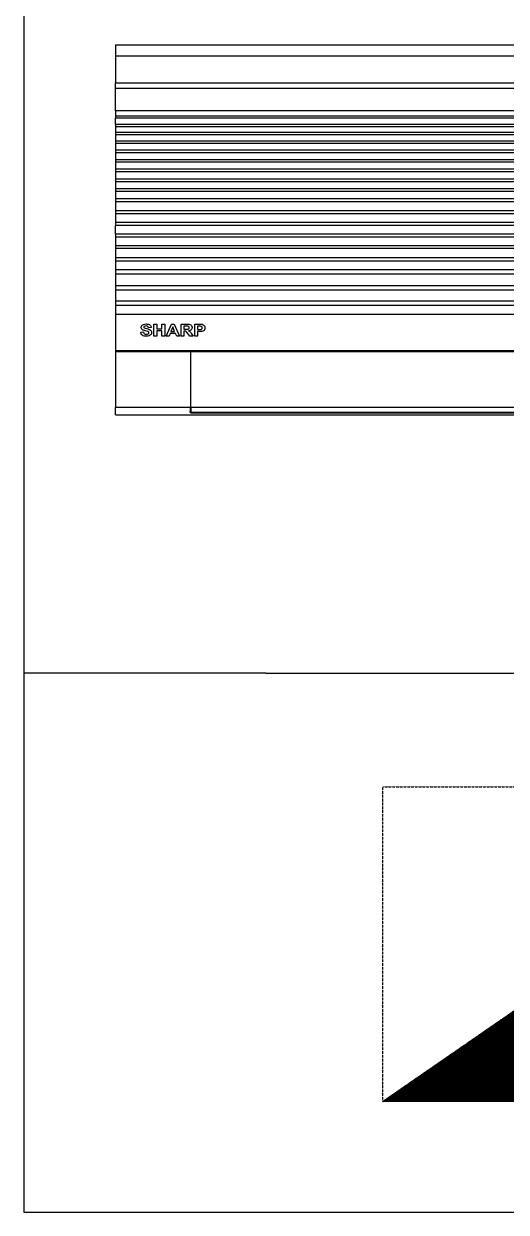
# Model space of a CAD drawing. Header units: millimetres. Extents: x 982 to 80582, y 687 to 58800.
# Drawn here: x 54055 to 54645, y 10933 to 12387 of the extents above; entities that cross this region are included whole.
import ezdxf

# ---------------------------------------------------------------- set-up
doc = ezdxf.new("R2010")
doc.units = ezdxf.units.MM
doc.linetypes.add('HIDDEN', pattern=[0.375, 0.25, -0.125])
for name, color, linetype in [('Edges', 7, 'Continuous'), ('ELECT', 6, 'Continuous'), ('LAMPU', 7, 'Continuous')]:
    doc.layers.add(name, color=color, linetype=linetype)

# ---------------------------------------------------------------- blocks, each defined once
blk = doc.blocks.new('air con')
at = {"layer": 'Edges'}
for p, q in [((71.402, 41.898), (152.402, 41.898)), ((71.402, 41.898), (71.402, 41.095)), ((71.402, 41.095), (152.402, 41.095)), ((71.402, 41.095), (71.402, 39.122)), ((71.402, 39.122), (152.402, 39.122)), ((71.402, 38.724), (71.402, 39.122)), ((152.402, 38.724), (71.402, 38.724)), ((71.402, 37.092), (71.402, 38.724)), ((71.402, 37.092), (71.402, 36.701)), ((152.402, 37.092), (71.402, 37.092)), ((152.402, 36.701), (71.402, 36.701)), ((71.402, 36.701), (71.402, 36.542)), ((152.402, 36.542), (71.402, 36.542)), ((71.402, 36.078), (71.402, 36.542)), ((152.402, 36.078), (71.402, 36.078)), ((71.402, 36.078), (71.402, 35.914)), ((152.402, 35.914), (71.402, 35.914)), ((71.402, 35.914), (71.402, 35.493)), ((71.402, 35.493), (71.402, 35.34)), ((152.402, 35.493), (71.402, 35.493)), ((152.402, 35.34), (71.402, 35.34)), ((71.402, 35.34), (71.402, 34.877)), ((152.402, 34.877), (71.402, 34.877)), ((71.402, 34.877), (71.402, 34.709)), ((152.402, 34.709), (71.402, 34.709)), ((71.402, 34.709), (71.402, 34.207)), ((152.402, 34.207), (71.402, 34.207)), ((71.402, 34.207), (71.402, 34.022)), ((71.402, 34.022), (71.402, 33.51)), ((152.402, 34.022), (71.402, 34.022)), ((152.402, 33.51), (71.402, 33.51)), ((71.402, 33.51), (71.402, 33.335)), ((152.402, 33.335), (71.402, 33.335)), ((71.402, 33.335), (71.402, 32.826)), ((152.402, 32.826), (71.402, 32.826)), ((71.402, 32.826), (71.402, 32.625)), ((152.402, 32.625), (71.402, 32.625)), ((71.402, 32.625), (71.402, 32.098)), ((152.402, 32.098), (71.402, 32.098)), ((71.402, 32.098), (71.402, 31.911)), ((152.402, 31.911), (71.402, 31.911)), ((71.402, 31.911), (71.402, 31.378)), ((152.402, 31.378), (71.402, 31.378)), ((71.402, 31.378), (71.402, 31.189)), ((152.402, 31.189), (71.402, 31.189)), ((71.402, 31.189), (71.402, 30.654)), ((152.402, 30.654), (71.402, 30.654)), ((71.402, 30.654), (71.402, 30.439)), ((152.402, 30.439), (71.402, 30.439)), ((71.402, 30.439), (71.402, 29.791)), ((152.402, 29.791), (71.402, 29.791)), ((71.402, 29.791), (71.402, 29.562)), ((71.402, 29.562), (71.402, 28.935)), ((152.402, 29.562), (71.402, 29.562)), ((152.402, 28.935), (71.402, 28.935)), ((71.402, 28.935), (71.402, 28.714)), ((152.402, 28.714), (71.402, 28.714)), ((71.402, 28.092), (71.402, 28.714)), ((152.402, 28.092), (71.402, 28.092)), ((71.402, 28.092), (71.402, 27.871)), ((71.402, 27.871), (71.402, 27.226)), ((152.402, 27.871), (71.402, 27.871)), ((152.402, 27.226), (71.402, 27.226)), ((71.402, 27.226), (71.402, 27.024)), ((71.402, 27.024), (71.402, 26.349)), ((152.402, 27.024), (71.402, 27.024)), ((152.402, 26.349), (71.402, 26.349)), ((71.402, 26.349), (71.402, 26.117)), ((152.402, 26.117), (71.402, 26.117)), ((71.402, 26.117), (71.402, 25.469)), ((152.402, 25.469), (71.402, 25.469)), ((71.402, 25.469), (71.402, 25.162)), ((152.402, 25.162), (71.402, 25.162)), ((71.402, 25.162), (71.402, 24.304)), ((152.402, 24.304), (71.402, 24.304)), ((71.402, 24.304), (71.402, 24.002)), ((152.402, 24.002), (71.402, 24.002)), ((71.402, 24.002), (71.402, 23.184)), ((71.402, 23.184), (71.402, 22.883)), ((152.402, 23.184), (71.402, 23.184)), ((152.402, 22.883), (71.402, 22.883)), ((71.402, 22.883), (71.402, 22.213)), ((152.402, 22.213), (71.402, 22.213)), ((71.402, 22.213), (71.402, 19.568)), ((73.247, 20.922), (73.441, 20.939)), ((73.262, 20.853), (73.247, 20.922)), ((73.287, 20.793), (73.262, 20.853)), ((73.283, 21.282), (73.294, 21.346)), ((73.289, 21.232), (73.283, 21.282)), ((73.306, 21.186), (73.289, 21.232)), ((73.294, 21.346), (73.326, 21.406)), ((73.334, 21.144), (73.306, 21.186)), ((73.326, 21.406), (73.378, 21.457)), ((73.374, 21.106), (73.334, 21.144)), ((73.412, 21.082), (73.374, 21.106)), ((73.378, 21.457), (73.448, 21.494)), ((73.462, 21.059), (73.412, 21.082)), ((73.441, 20.939), (73.467, 20.864)), ((73.448, 21.494), (73.537, 21.517)), ((73.598, 21.02), (73.462, 21.059)), ((73.467, 20.864), (73.511, 20.812)), ((73.481, 21.324), (73.473, 21.293)), ((73.473, 21.293), (73.48, 21.265)), ((73.48, 21.265), (73.502, 21.241)), ((73.504, 21.347), (73.481, 21.324)), ((73.502, 21.241), (73.567, 21.212)), ((73.563, 21.371), (73.504, 21.347)), ((73.537, 21.517), (73.642, 21.525)), ((73.64, 21.379), (73.563, 21.371)), ((73.567, 21.212), (73.685, 21.182)), ((73.757, 20.982), (73.598, 21.02)), ((73.713, 21.372), (73.64, 21.379)), ((73.642, 21.525), (73.729, 21.52)), ((73.685, 21.182), (73.811, 21.152)), ((73.766, 21.35), (73.713, 21.372)), ((73.729, 21.52), (73.804, 21.507)), ((73.8, 20.965), (73.757, 20.982)), ((73.8, 21.311), (73.766, 21.35)), ((73.82, 21.253), (73.8, 21.311)), ((73.828, 20.944), (73.8, 20.965)), ((73.8, 20.808), (73.836, 20.847)), ((73.804, 21.507), (73.868, 21.484)), ((73.811, 21.152), (73.899, 21.12)), ((74.019, 21.261), (73.82, 21.253)), ((73.843, 20.92), (73.828, 20.944)), ((73.836, 20.847), (73.848, 20.892)), ((73.848, 20.892), (73.843, 20.92)), ((73.868, 21.484), (73.921, 21.453)), ((73.899, 21.12), (73.961, 21.081)), ((73.921, 21.453), (73.962, 21.414)), ((73.961, 21.081), (74.008, 21.031)), ((73.962, 21.414), (73.992, 21.369)), ((73.992, 21.369), (74.011, 21.318)), ((74.008, 21.031), (74.037, 20.968)), ((74.011, 21.318), (74.019, 21.261)), ((74.047, 20.892), (74.035, 20.82)), ((74.037, 20.968), (74.047, 20.892)), ((74.215, 20.639), (74.215, 21.51)), ((74.215, 21.51), (74.413, 21.51)), ((74.413, 21.51), (74.413, 21.167)), ((74.413, 21.167), (74.802, 21.167)), ((74.802, 21.02), (74.413, 21.02)), ((74.413, 21.02), (74.413, 20.639)), ((74.802, 21.167), (74.802, 21.51)), ((74.802, 21.51), (75.001, 21.51)), ((74.802, 20.639), (74.802, 21.02)), ((75.001, 21.51), (75.001, 20.639)), ((75.106, 20.639), (75.489, 21.51)), ((75.398, 20.837), (75.317, 20.639)), ((75.791, 20.837), (75.398, 20.837)), ((75.592, 21.306), (75.459, 20.983)), ((75.459, 20.983), (75.727, 20.983)), ((75.489, 21.51), (75.699, 21.51)), ((75.727, 20.983), (75.592, 21.306)), ((75.699, 21.51), (76.093, 20.639)), ((75.877, 20.639), (75.791, 20.837)), ((76.199, 20.639), (76.199, 21.51)), ((76.199, 21.51), (76.616, 21.51)), ((76.552, 21.362), (76.397, 21.362)), ((76.397, 21.362), (76.397, 21.141)), ((76.397, 21.141), (76.544, 21.141)), ((76.437, 21.002), (76.397, 21.002)), ((76.397, 21.002), (76.397, 20.639)), ((76.496, 21), (76.437, 21.002)), ((76.537, 20.993), (76.496, 21)), ((76.568, 20.979), (76.537, 20.993)), ((76.544, 21.141), (76.66, 21.144)), ((76.697, 21.359), (76.552, 21.362)), ((76.597, 20.956), (76.568, 20.979)), ((76.702, 20.828), (76.597, 20.956)), ((76.616, 21.51), (76.752, 21.504)), ((76.66, 21.144), (76.722, 21.152)), ((76.74, 21.347), (76.697, 21.359)), ((76.845, 20.639), (76.702, 20.828)), ((76.722, 21.152), (76.754, 21.167)), ((76.772, 21.325), (76.74, 21.347)), ((76.804, 21.034), (76.743, 21.023)), ((76.743, 21.023), (76.802, 20.988)), ((76.752, 21.504), (76.845, 21.486)), ((76.754, 21.167), (76.778, 21.189)), ((76.791, 21.294), (76.772, 21.325)), ((76.778, 21.189), (76.793, 21.218)), ((76.798, 21.254), (76.791, 21.294)), ((76.793, 21.218), (76.798, 21.254)), ((76.802, 20.988), (76.849, 20.95)), ((76.856, 21.052), (76.804, 21.034)), ((76.845, 21.486), (76.91, 21.454)), ((76.849, 20.95), (76.899, 20.895)), ((76.901, 21.075), (76.856, 21.052)), ((76.899, 20.895), (76.962, 20.809)), ((76.938, 21.104), (76.901, 21.075)), ((76.91, 21.454), (76.96, 21.403)), ((76.966, 21.138), (76.938, 21.104)), ((76.96, 21.403), (76.992, 21.338)), ((76.986, 21.176), (76.966, 21.138)), ((76.999, 21.219), (76.986, 21.176)), ((76.992, 21.338), (77.003, 21.266)), ((77.003, 21.266), (76.999, 21.219)), ((77.19, 20.639), (77.19, 21.51)), ((77.19, 21.51), (77.508, 21.51)), ((77.388, 21.362), (77.388, 21.115)), ((77.484, 21.362), (77.388, 21.362)), ((77.388, 21.115), (77.497, 21.115)), ((77.518, 20.967), (77.388, 20.967)), ((77.388, 20.967), (77.388, 20.639)), ((77.627, 21.356), (77.484, 21.362)), ((77.497, 21.115), (77.595, 21.119)), ((77.508, 21.51), (77.658, 21.506)), ((77.637, 20.97), (77.518, 20.967)), ((77.595, 21.119), (77.654, 21.129)), ((77.671, 21.343), (77.627, 21.356)), ((77.724, 20.98), (77.637, 20.97)), ((77.654, 21.129), (77.689, 21.146)), ((77.658, 21.506), (77.744, 21.497)), ((77.707, 21.318), (77.671, 21.343)), ((77.689, 21.146), (77.716, 21.172)), ((77.731, 21.283), (77.707, 21.318)), ((77.716, 21.172), (77.733, 21.203)), ((77.776, 20.995), (77.724, 20.98)), ((77.738, 21.239), (77.731, 21.283)), ((77.733, 21.203), (77.738, 21.239)), ((77.744, 21.497), (77.822, 21.465)), ((77.827, 21.021), (77.776, 20.995)), ((77.822, 21.465), (77.886, 21.411)), ((77.873, 21.058), (77.827, 21.021)), ((77.91, 21.107), (77.873, 21.058)), ((77.886, 21.411), (77.911, 21.376)), ((77.935, 21.168), (77.91, 21.107)), ((77.911, 21.376), (77.929, 21.336)), ((77.929, 21.336), (77.939, 21.291)), ((77.943, 21.242), (77.935, 21.168)), ((77.939, 21.291), (77.943, 21.242)), ((73.322, 20.742), (73.287, 20.793)), ((73.367, 20.7), (73.322, 20.742)), ((73.422, 20.666), (73.367, 20.7)), ((73.488, 20.642), (73.422, 20.666)), ((73.565, 20.628), (73.488, 20.642)), ((73.511, 20.812), (73.574, 20.782)), ((73.653, 20.623), (73.565, 20.628)), ((73.574, 20.782), (73.655, 20.772)), ((73.771, 20.631), (73.653, 20.623)), ((73.655, 20.772), (73.739, 20.781)), ((73.739, 20.781), (73.8, 20.808)), ((73.867, 20.655), (73.771, 20.631)), ((73.943, 20.695), (73.867, 20.655)), ((74, 20.752), (73.943, 20.695)), ((74.035, 20.82), (74, 20.752)), ((74.413, 20.639), (74.215, 20.639)), ((75.001, 20.639), (74.802, 20.639)), ((75.317, 20.639), (75.106, 20.639)), ((76.093, 20.639), (75.877, 20.639)), ((76.397, 20.639), (76.199, 20.639)), ((77.082, 20.639), (76.845, 20.639)), ((76.962, 20.809), (77.082, 20.639)), ((77.388, 20.639), (77.19, 20.639)), ((152.402, 19.568), (71.402, 19.568)), ((71.402, 19.568), (71.402, 19.493)), ((152.402, 19.493), (71.402, 19.493)), ((71.402, 19.493), (71.402, 15.42)), ((76.921, 15.42), (76.921, 19.493)), ((76.921, 18.47), (76.921, 18.812)), ((76.921, 18.133), (76.921, 18.47)), ((76.921, 17.803), (76.921, 18.133)), ((76.921, 17.48), (76.921, 17.803)), ((76.921, 17.163), (76.921, 17.48)), ((76.921, 16.853), (76.921, 17.163)), ((76.921, 16.551), (76.921, 16.853)), ((76.921, 16.256), (76.921, 16.551)), ((76.921, 15.969), (76.921, 16.256)), ((76.921, 15.69), (76.921, 15.969)), ((76.921, 15.42), (76.921, 15.69)), ((76.855, 15.42), (71.402, 15.42)), ((71.402, 14.898), (71.402, 15.42)), ((71.402, 14.898), (152.402, 14.898)), ((76.921, 15.42), (76.855, 15.42)), ((76.855, 15.42), (76.855, 15.142)), ((76.921, 15.142), (76.855, 15.142)), ((76.855, 15.051), (76.855, 15.142)), ((76.921, 15.051), (76.855, 15.051)), ((76.921, 15.42), (76.921, 15.142)), ((146.421, 15.42), (76.921, 15.42)), ((76.921, 15.142), (76.921, 15.051)), ((146.421, 15.051), (76.921, 15.051)), ((76.921, 15.051), (76.921, 15.012)), ((146.421, 15.012), (76.921, 15.012))]:
    blk.add_line(p, q, dxfattribs=at)
blk = doc.blocks.new('DB G')
at = {"layer": 'ELECT', "linetype": 'HIDDEN'}
h = blk.add_hatch(dxfattribs=at)
h.set_pattern_fill('ANSI31', color=3)
h.set_pattern_definition([(45, (0, 0), (-0.08838834765, 0.08838834765), [])])
h.paths.add_polyline_path([(13841.4, 40815.3), (13841.4, 41200.3), (13282.8, 40815.3)])
at = {"layer": 'ELECT', "color": 7, "linetype": 'HIDDEN'}
blk.add_line((13841.4, 41200.3), (13282.8, 40815.3), dxfattribs=at)
blk.add_lwpolyline([(13282.8, 41200.3), (13841.4, 41200.3), (13841.4, 40815.3), (13282.8, 40815.3)], close=True, dxfattribs=at)

msp = doc.modelspace()

# ---------------------------------------------------------------- linework, layer by layer
at = {"layer": 'LAMPU', "color": 1}
for p, q in [((54054.8, 12653.7), (54054.8, 11592.9)), ((54351.1, 11592.9), (54054.8, 11592.9)), ((54054.8, 11592.9), (54054.8, 10933.5)), ((54351.1, 11592.9), (64430.7, 11592.9)), ((54054.8, 10933.5), (64426.9, 10933.5))]:
    msp.add_line(p, q, dxfattribs=at)

# ---------------------------------------------------------------- block references
at = {"xscale": 16.75248228498786, "yscale": 16.75248228498786, "zscale": 16.75248228498786}
msp.add_blockref('air con', (52970.9, 11659.3), dxfattribs=at)
at = {"color": 7, "linetype": 'HIDDEN'}
msp.add_blockref('DB G', (41211.6, -29746.4), dxfattribs=at)

doc.saveas('drawing.dxf')
